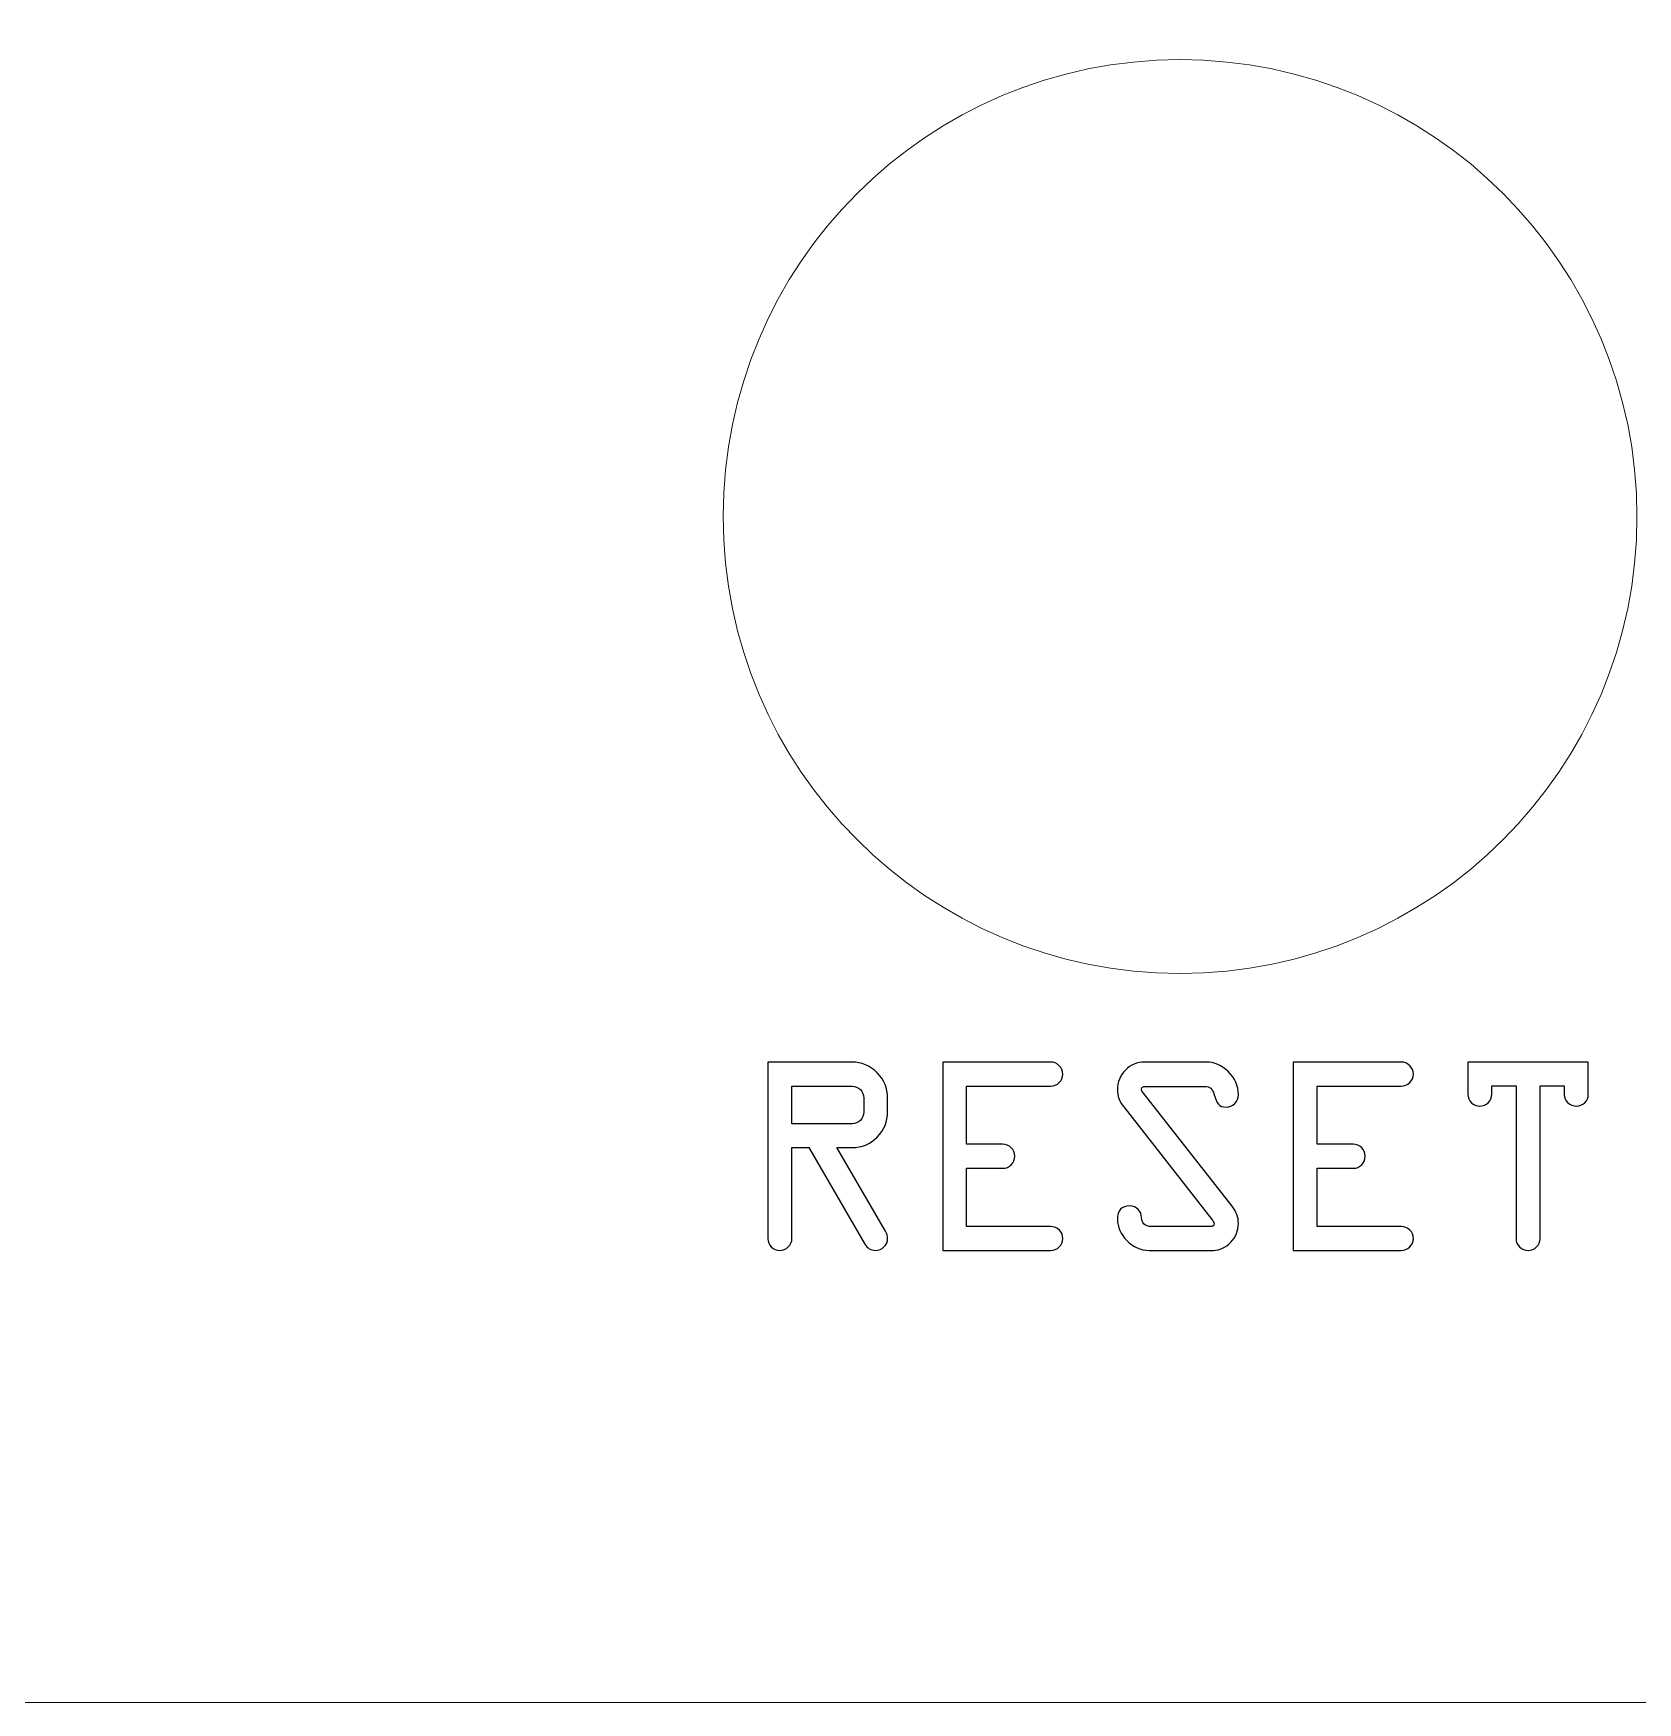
# Model space of a CAD drawing. Header units: centimetres. Extents: x -24.7 to -6.6, y 0.1 to 22.
# Drawn here: x -11.994 to -10.239, y 0.073 to 1.899 of the extents above; entities that cross this region are included whole.
import ezdxf

# ---------------------------------------------------------------- set-up
doc = ezdxf.new("R2010")
doc.units = ezdxf.units.CM
doc.header["$MEASUREMENT"] = 0
doc.layers.add('Layer 1', color=7, linetype='Continuous')

msp = doc.modelspace()

# ---------------------------------------------------------------- linework, layer by layer
at = {"layer": 'Layer 1', "lineweight": 20}
msp.add_ellipse((-10.73935, 1.37057), major_axis=(0, 0.5), ratio=1, dxfattribs=at)
msp.add_open_spline([(-24.23734, 10.9532), (-24.23734, 10.9532), (-7.01586, 10.9532), (-7.01586, 10.9532), (-7.01586, 10.9532), (-6.78356, 10.9532), (-6.5935, 10.76314), (-6.5935, 10.53084), (-6.5935, 10.53084), (-6.5935, 10.53084), (-6.5935, 0.49496), (-6.5935, 0.49496), (-6.5935, 0.49496), (-6.5935, 0.26266), (-6.78356, 0.0726), (-7.01586, 0.0726), (-7.01586, 0.0726), (-7.01586, 0.0726), (-24.23734, 0.0726), (-24.23734, 0.0726), (-24.23734, 0.0726), (-24.46964, 0.0726), (-24.6597, 0.26266), (-24.6597, 0.49496), (-24.6597, 0.49496), (-24.6597, 0.49496), (-24.6597, 10.53084), (-24.6597, 10.53084), (-24.6597, 10.53084), (-24.6597, 10.76314), (-24.46964, 10.9532), (-24.23734, 10.9532)], degree=3, knots=[0, 0, 0, 0, 0.1111111, 0.1111111, 0.1111111, 0.1111111, 0.2222222, 0.2222222, 0.2222222, 0.2222222, 0.3333333, 0.3333333, 0.3333333, 0.3333333, 0.4444444, 0.4444444, 0.4444444, 0.4444444, 0.5555556, 0.5555556, 0.5555556, 0.5555556, 0.6666667, 0.6666667, 0.6666667, 0.6666667, 0.7777778, 0.7777778, 0.7777778, 0.7777778, 1, 1, 1, 1], dxfattribs=at)
at = {"layer": 'Layer 1', "color": 4}
for points, knots in [([(-11.19049, 0.58055), (-11.19049, 0.58055), (-11.19049, 0.77359), (-11.19049, 0.77359), (-11.19049, 0.77359), (-11.19049, 0.77359), (-11.09842, 0.77359), (-11.09842, 0.77359), (-11.09842, 0.77359), (-11.08778, 0.77359), (-11.07863, 0.76972), (-11.0709, 0.76195), (-11.0709, 0.76195), (-11.06323, 0.75422), (-11.05937, 0.74496), (-11.05937, 0.73422), (-11.05937, 0.73422), (-11.05937, 0.73422), (-11.05937, 0.7193), (-11.05937, 0.7193), (-11.05937, 0.7193), (-11.05937, 0.70845), (-11.06318, 0.69919), (-11.07085, 0.69146), (-11.07085, 0.69146), (-11.07847, 0.68379), (-11.08768, 0.67993), (-11.09842, 0.67993), (-11.09842, 0.67993), (-11.09842, 0.67993), (-11.11498, 0.67993), (-11.11498, 0.67993), (-11.11498, 0.67993), (-11.11498, 0.67993), (-11.06185, 0.58849), (-11.06185, 0.58849), (-11.06185, 0.58849), (-11.06021, 0.58579), (-11.05937, 0.58309), (-11.05937, 0.58039), (-11.05937, 0.58039), (-11.05937, 0.5769), (-11.06069, 0.57388), (-11.06339, 0.57134), (-11.06339, 0.57134), (-11.06609, 0.5688), (-11.06916, 0.56753), (-11.0726, 0.56753), (-11.0726, 0.56753), (-11.07778, 0.56753), (-11.0817, 0.56981), (-11.0844, 0.57446), (-11.0844, 0.57446), (-11.0844, 0.57446), (-11.14552, 0.67993), (-11.14552, 0.67993), (-11.14552, 0.67993), (-11.14552, 0.67993), (-11.16414, 0.67993), (-11.16414, 0.67993), (-11.16414, 0.67993), (-11.16414, 0.67993), (-11.16414, 0.58055), (-11.16414, 0.58055), (-11.16414, 0.58055), (-11.16414, 0.57695), (-11.16547, 0.57388), (-11.16811, 0.57134), (-11.16811, 0.57134), (-11.17076, 0.5688), (-11.17388, 0.56753), (-11.17748, 0.56753), (-11.17748, 0.56753), (-11.18108, 0.56753), (-11.18414, 0.5688), (-11.18668, 0.57134), (-11.18668, 0.57134), (-11.18922, 0.57388), (-11.19049, 0.57695), (-11.19049, 0.58055)], [0, 0, 0, 0, 0.047619, 0.047619, 0.047619, 0.047619, 0.0952381, 0.0952381, 0.0952381, 0.0952381, 0.1428571, 0.1428571, 0.1428571, 0.1428571, 0.1904762, 0.1904762, 0.1904762, 0.1904762, 0.2380952, 0.2380952, 0.2380952, 0.2380952, 0.2857143, 0.2857143, 0.2857143, 0.2857143, 0.3333333, 0.3333333, 0.3333333, 0.3333333, 0.3809524, 0.3809524, 0.3809524, 0.3809524, 0.4285714, 0.4285714, 0.4285714, 0.4285714, 0.4761905, 0.4761905, 0.4761905, 0.4761905, 0.5238095, 0.5238095, 0.5238095, 0.5238095, 0.5714286, 0.5714286, 0.5714286, 0.5714286, 0.6190476, 0.6190476, 0.6190476, 0.6190476, 0.6666667, 0.6666667, 0.6666667, 0.6666667, 0.7142857, 0.7142857, 0.7142857, 0.7142857, 0.7619048, 0.7619048, 0.7619048, 0.7619048, 0.8095238, 0.8095238, 0.8095238, 0.8095238, 0.8571429, 0.8571429, 0.8571429, 0.8571429, 0.9047619, 0.9047619, 0.9047619, 0.9047619, 1, 1, 1, 1]), ([(-10.88093, 0.74724), (-10.88093, 0.74724), (-10.97301, 0.74724), (-10.97301, 0.74724), (-10.97301, 0.74724), (-10.97301, 0.74724), (-10.97301, 0.68374), (-10.97301, 0.68374), (-10.97301, 0.68374), (-10.97301, 0.68374), (-10.93332, 0.68374), (-10.93332, 0.68374), (-10.93332, 0.68374), (-10.92983, 0.68374), (-10.92676, 0.68247), (-10.92417, 0.67987), (-10.92417, 0.67987), (-10.92157, 0.67728), (-10.9203, 0.67421), (-10.9203, 0.67072), (-10.9203, 0.67072), (-10.9203, 0.66701), (-10.92157, 0.66384), (-10.92411, 0.66125), (-10.92411, 0.66125), (-10.92665, 0.65865), (-10.92972, 0.65738), (-10.93332, 0.65738), (-10.93332, 0.65738), (-10.93332, 0.65738), (-10.97301, 0.65738), (-10.97301, 0.65738), (-10.97301, 0.65738), (-10.97301, 0.65738), (-10.97301, 0.59357), (-10.97301, 0.59357), (-10.97301, 0.59357), (-10.97301, 0.59357), (-10.88061, 0.59357), (-10.88061, 0.59357), (-10.88061, 0.59357), (-10.87712, 0.59357), (-10.87405, 0.5923), (-10.87146, 0.58976), (-10.87146, 0.58976), (-10.86887, 0.58722), (-10.8676, 0.58415), (-10.8676, 0.58055), (-10.8676, 0.58055), (-10.8676, 0.57695), (-10.86892, 0.57388), (-10.87157, 0.57134), (-10.87157, 0.57134), (-10.87421, 0.5688), (-10.87733, 0.56753), (-10.88093, 0.56753), (-10.88093, 0.56753), (-10.88093, 0.56753), (-10.99904, 0.56753), (-10.99904, 0.56753), (-10.99904, 0.56753), (-10.99904, 0.56753), (-10.99904, 0.77359), (-10.99904, 0.77359), (-10.99904, 0.77359), (-10.99904, 0.77359), (-10.88093, 0.77359), (-10.88093, 0.77359), (-10.88093, 0.77359), (-10.87733, 0.77359), (-10.87421, 0.77226), (-10.87157, 0.76962), (-10.87157, 0.76962), (-10.86892, 0.76697), (-10.8676, 0.76385), (-10.8676, 0.76025), (-10.8676, 0.76025), (-10.8676, 0.75676), (-10.86892, 0.75369), (-10.87157, 0.7511), (-10.87157, 0.7511), (-10.87421, 0.74851), (-10.87733, 0.74724), (-10.88093, 0.74724)], [0, 0, 0, 0, 0.0454545, 0.0454545, 0.0454545, 0.0454545, 0.0909091, 0.0909091, 0.0909091, 0.0909091, 0.1363636, 0.1363636, 0.1363636, 0.1363636, 0.1818182, 0.1818182, 0.1818182, 0.1818182, 0.2272727, 0.2272727, 0.2272727, 0.2272727, 0.2727273, 0.2727273, 0.2727273, 0.2727273, 0.3181818, 0.3181818, 0.3181818, 0.3181818, 0.3636364, 0.3636364, 0.3636364, 0.3636364, 0.4090909, 0.4090909, 0.4090909, 0.4090909, 0.4545455, 0.4545455, 0.4545455, 0.4545455, 0.5, 0.5, 0.5, 0.5, 0.5454545, 0.5454545, 0.5454545, 0.5454545, 0.5909091, 0.5909091, 0.5909091, 0.5909091, 0.6363636, 0.6363636, 0.6363636, 0.6363636, 0.6818182, 0.6818182, 0.6818182, 0.6818182, 0.7272727, 0.7272727, 0.7272727, 0.7272727, 0.7727273, 0.7727273, 0.7727273, 0.7727273, 0.8181818, 0.8181818, 0.8181818, 0.8181818, 0.8636364, 0.8636364, 0.8636364, 0.8636364, 0.9090909, 0.9090909, 0.9090909, 0.9090909, 1, 1, 1, 1]), ([(-10.77817, 0.77359), (-10.77817, 0.77359), (-10.71022, 0.77359), (-10.71022, 0.77359), (-10.71022, 0.77359), (-10.70192, 0.77359), (-10.69403, 0.7701), (-10.68662, 0.76311), (-10.68662, 0.76311), (-10.67921, 0.75613), (-10.67551, 0.74766), (-10.67551, 0.73771), (-10.67551, 0.73771), (-10.67551, 0.73401), (-10.67683, 0.73083), (-10.67948, 0.72824), (-10.67948, 0.72824), (-10.68212, 0.72565), (-10.68503, 0.72438), (-10.68826, 0.72438), (-10.68826, 0.72438), (-10.69276, 0.72438), (-10.69583, 0.72538), (-10.69747, 0.72739), (-10.69747, 0.72739), (-10.69911, 0.7294), (-10.7007, 0.73316), (-10.70223, 0.73866), (-10.70223, 0.73866), (-10.70371, 0.74417), (-10.70705, 0.74692), (-10.71223, 0.74692), (-10.71223, 0.74692), (-10.71223, 0.74692), (-10.7769, 0.74692), (-10.7769, 0.74692), (-10.7769, 0.74692), (-10.78002, 0.74692), (-10.78155, 0.74591), (-10.78155, 0.74395), (-10.78155, 0.74395), (-10.78155, 0.74274), (-10.78087, 0.74131), (-10.77954, 0.73962), (-10.77954, 0.73962), (-10.77954, 0.73962), (-10.68249, 0.61605), (-10.68249, 0.61605), (-10.68249, 0.61605), (-10.67784, 0.61008), (-10.67551, 0.60362), (-10.67551, 0.59685), (-10.67551, 0.59685), (-10.67551, 0.58907), (-10.67831, 0.58224), (-10.68398, 0.57637), (-10.68398, 0.57637), (-10.68964, 0.57049), (-10.69594, 0.56753), (-10.70287, 0.56753), (-10.70287, 0.56753), (-10.70287, 0.56753), (-10.77325, 0.56753), (-10.77325, 0.56753), (-10.77325, 0.56753), (-10.78256, 0.56753), (-10.79071, 0.57108), (-10.79759, 0.57817), (-10.79759, 0.57817), (-10.80447, 0.58526), (-10.80791, 0.59304), (-10.80791, 0.6015), (-10.80791, 0.6015), (-10.80791, 0.61124), (-10.80336, 0.61611), (-10.79425, 0.61611), (-10.79425, 0.61611), (-10.79076, 0.61611), (-10.78775, 0.61484), (-10.78526, 0.6123), (-10.78526, 0.6123), (-10.78277, 0.60976), (-10.78155, 0.60679), (-10.78155, 0.60335), (-10.78155, 0.60335), (-10.78155, 0.60055), (-10.7806, 0.59822), (-10.7787, 0.59637), (-10.7787, 0.59637), (-10.77674, 0.59452), (-10.77436, 0.59357), (-10.77145, 0.59357), (-10.77145, 0.59357), (-10.77145, 0.59357), (-10.70636, 0.59357), (-10.70636, 0.59357), (-10.70636, 0.59357), (-10.70356, 0.59357), (-10.70218, 0.59468), (-10.70218, 0.5969), (-10.70218, 0.5969), (-10.70213, 0.59796), (-10.70276, 0.59928), (-10.70408, 0.60092), (-10.70408, 0.60092), (-10.70408, 0.60092), (-10.80103, 0.72443), (-10.80103, 0.72443), (-10.80103, 0.72443), (-10.80563, 0.7303), (-10.80791, 0.73676), (-10.80791, 0.74364), (-10.80791, 0.74364), (-10.80791, 0.75173), (-10.805, 0.75872), (-10.79918, 0.76464), (-10.79918, 0.76464), (-10.79341, 0.77062), (-10.78637, 0.77359), (-10.77817, 0.77359)], [0, 0, 0, 0, 0.0322581, 0.0322581, 0.0322581, 0.0322581, 0.0645161, 0.0645161, 0.0645161, 0.0645161, 0.0967742, 0.0967742, 0.0967742, 0.0967742, 0.1290323, 0.1290323, 0.1290323, 0.1290323, 0.1612903, 0.1612903, 0.1612903, 0.1612903, 0.1935484, 0.1935484, 0.1935484, 0.1935484, 0.2258065, 0.2258065, 0.2258065, 0.2258065, 0.2580645, 0.2580645, 0.2580645, 0.2580645, 0.2903226, 0.2903226, 0.2903226, 0.2903226, 0.3225806, 0.3225806, 0.3225806, 0.3225806, 0.3548387, 0.3548387, 0.3548387, 0.3548387, 0.3870968, 0.3870968, 0.3870968, 0.3870968, 0.4193548, 0.4193548, 0.4193548, 0.4193548, 0.4516129, 0.4516129, 0.4516129, 0.4516129, 0.483871, 0.483871, 0.483871, 0.483871, 0.516129, 0.516129, 0.516129, 0.516129, 0.5483871, 0.5483871, 0.5483871, 0.5483871, 0.5806452, 0.5806452, 0.5806452, 0.5806452, 0.6129032, 0.6129032, 0.6129032, 0.6129032, 0.6451613, 0.6451613, 0.6451613, 0.6451613, 0.6774194, 0.6774194, 0.6774194, 0.6774194, 0.7096774, 0.7096774, 0.7096774, 0.7096774, 0.7419355, 0.7419355, 0.7419355, 0.7419355, 0.7741935, 0.7741935, 0.7741935, 0.7741935, 0.8064516, 0.8064516, 0.8064516, 0.8064516, 0.8387097, 0.8387097, 0.8387097, 0.8387097, 0.8709677, 0.8709677, 0.8709677, 0.8709677, 0.9032258, 0.9032258, 0.9032258, 0.9032258, 0.9354839, 0.9354839, 0.9354839, 0.9354839, 1, 1, 1, 1]), ([(-10.49739, 0.74724), (-10.49739, 0.74724), (-10.58947, 0.74724), (-10.58947, 0.74724), (-10.58947, 0.74724), (-10.58947, 0.74724), (-10.58947, 0.68374), (-10.58947, 0.68374), (-10.58947, 0.68374), (-10.58947, 0.68374), (-10.54978, 0.68374), (-10.54978, 0.68374), (-10.54978, 0.68374), (-10.54629, 0.68374), (-10.54322, 0.68247), (-10.54063, 0.67987), (-10.54063, 0.67987), (-10.53803, 0.67728), (-10.53676, 0.67421), (-10.53676, 0.67072), (-10.53676, 0.67072), (-10.53676, 0.66701), (-10.53803, 0.66384), (-10.54057, 0.66125), (-10.54057, 0.66125), (-10.54311, 0.65865), (-10.54618, 0.65738), (-10.54978, 0.65738), (-10.54978, 0.65738), (-10.54978, 0.65738), (-10.58947, 0.65738), (-10.58947, 0.65738), (-10.58947, 0.65738), (-10.58947, 0.65738), (-10.58947, 0.59357), (-10.58947, 0.59357), (-10.58947, 0.59357), (-10.58947, 0.59357), (-10.49707, 0.59357), (-10.49707, 0.59357), (-10.49707, 0.59357), (-10.49358, 0.59357), (-10.49051, 0.5923), (-10.48792, 0.58976), (-10.48792, 0.58976), (-10.48533, 0.58722), (-10.48406, 0.58415), (-10.48406, 0.58055), (-10.48406, 0.58055), (-10.48406, 0.57695), (-10.48538, 0.57388), (-10.48803, 0.57134), (-10.48803, 0.57134), (-10.49067, 0.5688), (-10.49379, 0.56753), (-10.49739, 0.56753), (-10.49739, 0.56753), (-10.49739, 0.56753), (-10.6155, 0.56753), (-10.6155, 0.56753), (-10.6155, 0.56753), (-10.6155, 0.56753), (-10.6155, 0.77359), (-10.6155, 0.77359), (-10.6155, 0.77359), (-10.6155, 0.77359), (-10.49739, 0.77359), (-10.49739, 0.77359), (-10.49739, 0.77359), (-10.49379, 0.77359), (-10.49067, 0.77226), (-10.48803, 0.76962), (-10.48803, 0.76962), (-10.48538, 0.76697), (-10.48406, 0.76385), (-10.48406, 0.76025), (-10.48406, 0.76025), (-10.48406, 0.75676), (-10.48538, 0.75369), (-10.48803, 0.7511), (-10.48803, 0.7511), (-10.49067, 0.74851), (-10.49379, 0.74724), (-10.49739, 0.74724)], [0, 0, 0, 0, 0.0454545, 0.0454545, 0.0454545, 0.0454545, 0.0909091, 0.0909091, 0.0909091, 0.0909091, 0.1363636, 0.1363636, 0.1363636, 0.1363636, 0.1818182, 0.1818182, 0.1818182, 0.1818182, 0.2272727, 0.2272727, 0.2272727, 0.2272727, 0.2727273, 0.2727273, 0.2727273, 0.2727273, 0.3181818, 0.3181818, 0.3181818, 0.3181818, 0.3636364, 0.3636364, 0.3636364, 0.3636364, 0.4090909, 0.4090909, 0.4090909, 0.4090909, 0.4545455, 0.4545455, 0.4545455, 0.4545455, 0.5, 0.5, 0.5, 0.5, 0.5454545, 0.5454545, 0.5454545, 0.5454545, 0.5909091, 0.5909091, 0.5909091, 0.5909091, 0.6363636, 0.6363636, 0.6363636, 0.6363636, 0.6818182, 0.6818182, 0.6818182, 0.6818182, 0.7272727, 0.7272727, 0.7272727, 0.7272727, 0.7727273, 0.7727273, 0.7727273, 0.7727273, 0.8181818, 0.8181818, 0.8181818, 0.8181818, 0.8636364, 0.8636364, 0.8636364, 0.8636364, 0.9090909, 0.9090909, 0.9090909, 0.9090909, 1, 1, 1, 1]), ([(-10.42437, 0.73835), (-10.42437, 0.73835), (-10.42437, 0.77359), (-10.42437, 0.77359), (-10.42437, 0.77359), (-10.42437, 0.77359), (-10.2926, 0.77359), (-10.2926, 0.77359), (-10.2926, 0.77359), (-10.2926, 0.77359), (-10.2926, 0.73829), (-10.2926, 0.73829), (-10.2926, 0.73829), (-10.2926, 0.73469), (-10.29387, 0.73162), (-10.29647, 0.72908), (-10.29647, 0.72908), (-10.29906, 0.7266), (-10.30213, 0.72533), (-10.30562, 0.72533), (-10.30562, 0.72533), (-10.30922, 0.72533), (-10.31234, 0.7266), (-10.31499, 0.72914), (-10.31499, 0.72914), (-10.31763, 0.73173), (-10.31896, 0.73475), (-10.31896, 0.73819), (-10.31896, 0.73819), (-10.31896, 0.73819), (-10.31896, 0.74755), (-10.31896, 0.74755), (-10.31896, 0.74755), (-10.31896, 0.74755), (-10.34531, 0.74755), (-10.34531, 0.74755), (-10.34531, 0.74755), (-10.34531, 0.74755), (-10.34531, 0.5806), (-10.34531, 0.5806), (-10.34531, 0.5806), (-10.34531, 0.57695), (-10.34658, 0.57388), (-10.34917, 0.57134), (-10.34917, 0.57134), (-10.35177, 0.5688), (-10.35483, 0.56753), (-10.35833, 0.56753), (-10.35833, 0.56753), (-10.36203, 0.56753), (-10.36521, 0.5688), (-10.3678, 0.57134), (-10.3678, 0.57134), (-10.37039, 0.57388), (-10.37166, 0.57695), (-10.37166, 0.5806), (-10.37166, 0.5806), (-10.37166, 0.5806), (-10.37166, 0.74755), (-10.37166, 0.74755), (-10.37166, 0.74755), (-10.37166, 0.74755), (-10.39833, 0.74755), (-10.39833, 0.74755), (-10.39833, 0.74755), (-10.39833, 0.74755), (-10.39833, 0.7384), (-10.39833, 0.7384), (-10.39833, 0.7384), (-10.39833, 0.73475), (-10.3996, 0.73168), (-10.40214, 0.72914), (-10.40214, 0.72914), (-10.40468, 0.7266), (-10.40775, 0.72533), (-10.41135, 0.72533), (-10.41135, 0.72533), (-10.41495, 0.72533), (-10.41802, 0.7266), (-10.42056, 0.72914), (-10.42056, 0.72914), (-10.4231, 0.73168), (-10.42437, 0.73475), (-10.42437, 0.73835)], [0, 0, 0, 0, 0.0454545, 0.0454545, 0.0454545, 0.0454545, 0.0909091, 0.0909091, 0.0909091, 0.0909091, 0.1363636, 0.1363636, 0.1363636, 0.1363636, 0.1818182, 0.1818182, 0.1818182, 0.1818182, 0.2272727, 0.2272727, 0.2272727, 0.2272727, 0.2727273, 0.2727273, 0.2727273, 0.2727273, 0.3181818, 0.3181818, 0.3181818, 0.3181818, 0.3636364, 0.3636364, 0.3636364, 0.3636364, 0.4090909, 0.4090909, 0.4090909, 0.4090909, 0.4545455, 0.4545455, 0.4545455, 0.4545455, 0.5, 0.5, 0.5, 0.5, 0.5454545, 0.5454545, 0.5454545, 0.5454545, 0.5909091, 0.5909091, 0.5909091, 0.5909091, 0.6363636, 0.6363636, 0.6363636, 0.6363636, 0.6818182, 0.6818182, 0.6818182, 0.6818182, 0.7272727, 0.7272727, 0.7272727, 0.7272727, 0.7727273, 0.7727273, 0.7727273, 0.7727273, 0.8181818, 0.8181818, 0.8181818, 0.8181818, 0.8636364, 0.8636364, 0.8636364, 0.8636364, 0.9090909, 0.9090909, 0.9090909, 0.9090909, 1, 1, 1, 1]), ([(-11.16414, 0.70596), (-11.16414, 0.70596), (-11.09837, 0.70596), (-11.09837, 0.70596), (-11.09837, 0.70596), (-11.09477, 0.70596), (-11.0917, 0.70723), (-11.08916, 0.70977), (-11.08916, 0.70977), (-11.08667, 0.71231), (-11.0854, 0.71538), (-11.0854, 0.71898), (-11.0854, 0.71898), (-11.0854, 0.71898), (-11.0854, 0.73422), (-11.0854, 0.73422), (-11.0854, 0.73422), (-11.0854, 0.73782), (-11.08667, 0.74089), (-11.08916, 0.74343), (-11.08916, 0.74343), (-11.0917, 0.74597), (-11.09477, 0.74724), (-11.09837, 0.74724), (-11.09837, 0.74724), (-11.09837, 0.74724), (-11.16414, 0.74724), (-11.16414, 0.74724), (-11.16414, 0.74724), (-11.16414, 0.74724), (-11.16414, 0.70596), (-11.16414, 0.70596)], [0, 0, 0, 0, 0.1111111, 0.1111111, 0.1111111, 0.1111111, 0.2222222, 0.2222222, 0.2222222, 0.2222222, 0.3333333, 0.3333333, 0.3333333, 0.3333333, 0.4444444, 0.4444444, 0.4444444, 0.4444444, 0.5555556, 0.5555556, 0.5555556, 0.5555556, 0.6666667, 0.6666667, 0.6666667, 0.6666667, 0.7777778, 0.7777778, 0.7777778, 0.7777778, 1, 1, 1, 1])]:
    msp.add_open_spline(points, degree=3, knots=knots, dxfattribs=at)

doc.saveas('drawing.dxf')
